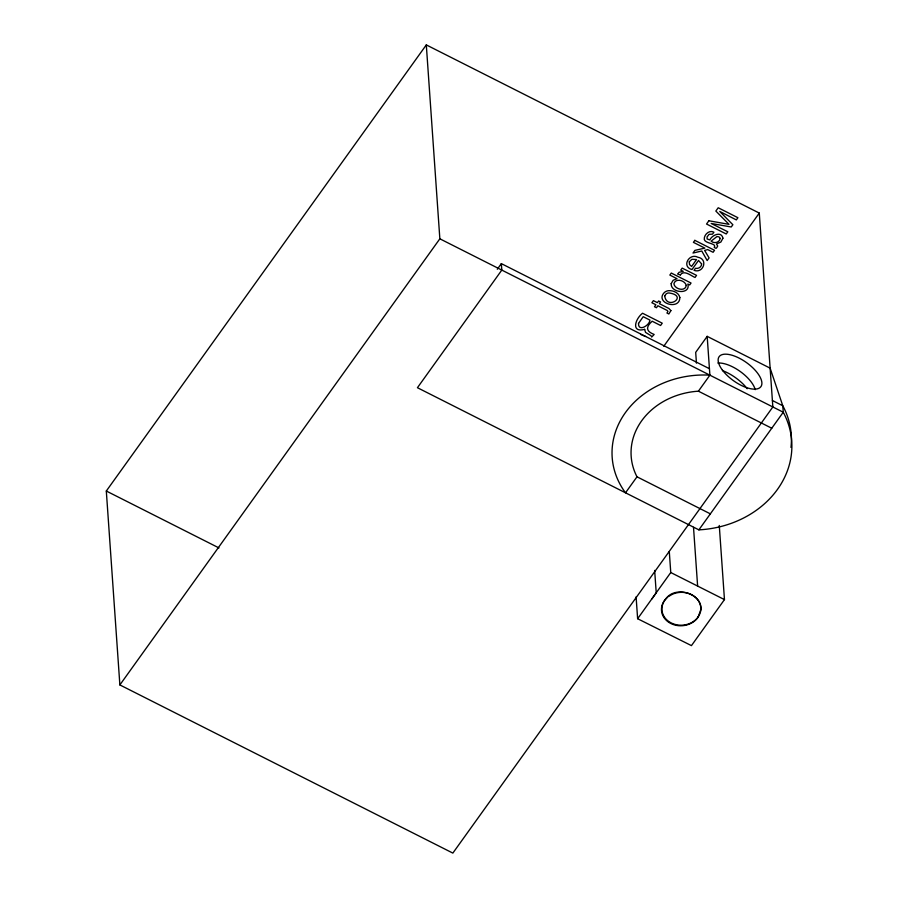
<?xml version="1.0" encoding="UTF-8"?>
<svg xmlns="http://www.w3.org/2000/svg" width="898" height="898" viewBox="0 0 898 898"><rect width="100%" height="100%" fill="white"/><g stroke="black" fill="none" stroke-linecap="round" stroke-linejoin="round"><path stroke-width="1.35" d="M698.116 617.005C711.182 597.103 675.891 581.904 664.823 600.19A19.576 16.602 -4 0 0 671.188 622.943A19.576 16.602 -4 0 0 698.116 617.005L697.555 617.97A19.7 16.714 -4 0 1 670.267 623.212A19.7 16.714 -4 0 1 664.733 600.145L667.046 597.844M698.262 616.724L700.799 609.697A19.7 16.714 -4 0 0 672.366 594.263L668.056 596.766M651.926 598.921L656.225 592.803L654.653 570.421M719.276 525.465L724.462 599.606L691.449 645.617L637.625 618.722L636.098 596.844M106.312 491.026L426.303 44.9L759.281 213.073L772.841 406.974L452.85 853.1L119.872 684.927L106.312 491.026L218.977 547.926M119.872 684.927L439.852 238.801L426.303 44.9M497.29 269.265L501.342 263.619L709.431 368.708M663.779 346.224L759.281 213.073M790.981 447.417A96.76 82.055 -4 0 0 782.787 405.761L770.125 368.158L707.175 336.357L695.692 352.364L696.444 363.151M709.891 375.173L698.408 391.18A71.088 60.289 -4 0 0 636.996 476.804L625.513 492.8A89.71 76.072 -4 0 1 625.401 412.631A89.71 76.072 -4 0 1 709.891 375.173L707.175 336.357M501.342 263.619L501.802 270.085L417.435 387.712L698.88 529.854L783.247 412.227L782.787 405.761L772.392 400.497M637.625 618.722L670.761 572.531L669.291 551.552M640.566 334.359L645.572 336.469M670.761 572.531L724.462 599.606M439.852 238.801L783.247 412.227A96.76 82.055 -4 0 1 698.88 529.854M698.408 391.18L771.764 428.234M636.996 476.804L710.352 513.847M747.147 388.733L744.711 385.691A28.152 12.202 35.6 0 0 722.531 370.605M693.514 527.339L697.623 586.091M717.85 363.061A25.705 11.146 35.6 0 1 739.997 371.323A25.705 11.146 35.6 0 1 755.207 389.653M701.607 263.889C701.753 266.942 698.296 269.063 695.501 268.278L694.031 270.32C703.403 273.868 708.455 258.938 697.892 257.255C689.316 252.641 681.088 266.74 691.999 269.535L698.509 260.465L701.607 263.889M679.842 297.519C679.775 310.888 654.597 302.94 664.194 292.681A6.971 5.916 -4 0 1 668.337 290.705C672.916 290.245 678.866 292.568 679.842 297.519M671.188 283.622C670.447 293.152 690.944 294.926 687.834 284.026L689.675 284.947L691.045 283.038L671.289 273.048L669.841 275.069L676.98 278.683L673.13 280.299L671.188 283.622M720.14 238.352C719.848 242.572 714.022 243.897 711.126 241.169L716.93 236.567L718.961 236.859L720.14 238.352M644.641 329.353L645.527 332.372L651.016 335.706L651.701 337.053L654.159 334.46C646.234 331.407 645.348 327.287 652.15 321.226L660.591 325.491L662.241 323.19L642.553 313.245C635.256 318.79 630.722 333.079 644.641 329.353M670.907 310.618L668.842 313.986L666.945 313.032L667.932 311.438L667.248 310.495L657.875 305.758L656.46 307.733L654.485 306.734L655.899 304.759L651.892 302.738L653.407 300.639L657.415 302.66L658.616 300.987L660.58 301.986L659.379 303.659L668.887 308.463L670.907 310.618M722.946 238.195L720.87 242.045L716.447 243.998L717.726 245.996L716.75 247.713L716.02 248.342L714.236 247.444C717.221 243.122 705.357 243.841 704.29 239.519C703.718 234.793 709.308 229.54 713.91 232.212L712.518 234.154L709.072 234.333L707.063 236.915L707.141 238.98L709.813 239.912C711.923 235.063 721.487 230.865 722.946 238.195M686.252 285.407C685.387 292.187 674.465 289.1 673.904 283.757C675.487 277.662 685.129 280.378 686.252 285.407M664.711 295.936C666.821 310.955 688.889 295.745 668.976 292.961A3.861 3.278 -4 0 0 666.035 294.039L664.711 295.936M689.282 261.823L689.529 264.573L691.617 266.425L696.545 259.556L691.864 259.298L689.282 261.823M638.512 323.426C638.13 332.282 649.658 325.357 649.928 320.103L643.192 316.702L638.512 323.426M680.347 274.934L677.608 274.013L679.124 272.274L683.243 271.353L680.763 270.096L682.177 268.12L696.545 275.372L695.052 277.46C691.101 275.922 684.063 269.456 680.347 274.934M694.839 240.35L693.402 242.348L704.84 248.129L694.906 250.374L693.009 253.034L701.776 251.013L707.175 260.555L709.083 257.894L704.604 250.385L707.703 249.577L713.091 252.293L714.527 250.295L694.839 240.35M708.881 220.773L706.546 224.029L726.235 233.974L727.807 231.785L711.16 223.445L731.241 226.992L732.869 224.725L719.758 211.457L736.326 219.909L737.898 217.709L718.209 207.764L715.841 211.052L728.996 224.343L708.881 220.773M722.385 370.066A25.705 11.146 35.6 0 0 760.034 387.566A25.705 11.146 35.6 0 0 737.606 357.37A25.705 11.146 35.6 0 0 722.385 370.066"/></g></svg>
